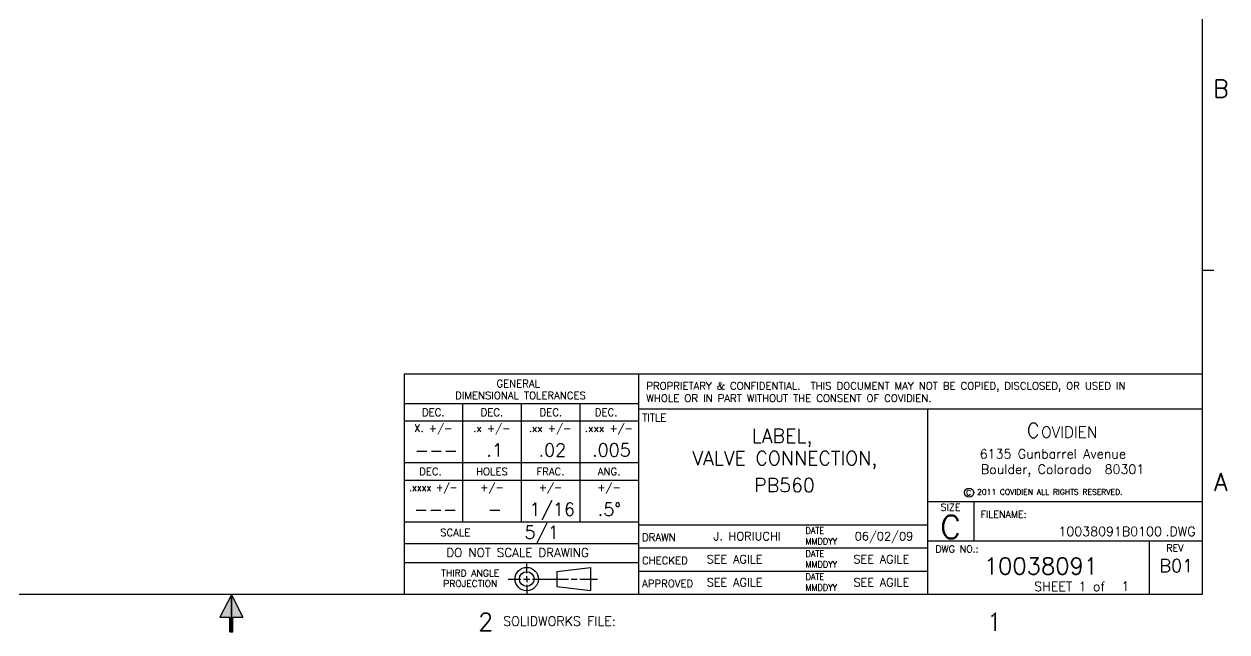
# Model space of a CAD drawing. Extents: x 0.1 to 21.9, y 0.3 to 16.7.
# Drawn here: x 8.76 to 21.76, y 0.34 to 6.91 of the extents above; entities that cross this region are included whole.
import ezdxf
from ezdxf.enums import TextEntityAlignment as Align

# ---------------------------------------------------------------- set-up
doc = ezdxf.new("R2010")
doc.units = 0
doc.header["$MEASUREMENT"] = 0
doc.layers.get('0').update_dxf_attribs({"linetype": 'CONTINUOUS'})
for name, color, linetype in [('BRDR', 5, 'CONTINUOUS'), ('DIM', 7, 'CONTINUOUS'), ('Notes', 7, 'CONTINUOUS'), ('OBJECT', 4, 'CONTINUOUS'), ('Solidworks', 7, 'CONTINUOUS')]:
    doc.layers.add(name, color=color, linetype=linetype)
doc.styles.add('ROMANS', font='ROMANS.SHX')
doc.styles.add('SIMPLEX', font='SIMPLEX')
doc.styles.get("Standard").update_dxf_attribs({"font": 'ROMANS.SHX'})

# ---------------------------------------------------------------- blocks, each defined once
blk = doc.blocks.new('AROW')
at = {"layer": 'BRDR'}
for p, q in [((-0.01, 0.25), (-0.01, 0.15)), ((-0.01, 0.25), (0.01, 0.25)), ((0.01, 0.25), (0.01, 0.15)), ((0, 0.19), (0, 0)), ((0, 0), (0, 0.19)), ((0, 0), (-0.0775, 0.15)), ((-0.0775, 0.15), (-0.01, 0.15)), ((0, 0), (0.0775, 0.15)), ((0.01, 0.15), (0.0775, 0.15))]:
    blk.add_line(p, q, dxfattribs=at)
for points in [[(-0.01, 0.25), (0.01, 0.25), (0.01, 0.15)], [(-0.01, 0.25), (-0.01, 0.15), (0.01, 0.15)], [(-0.0775, 0.15), (0, 0), (-0.01, 0.15)], [(0.0775, 0.15), (0, 0), (-0.01, 0.15)]]:
    blk.add_solid(points, dxfattribs=at)
blk = doc.blocks.new('Covidien-C1_')
at = {"layer": 'DIM', "color": 5}
for p, q in [((15.4, 3.13), (15.4, 0.75)), ((15.4, 1.5), (18.525, 1.5))]:
    blk.add_line(p, q, dxfattribs=at)
at = {"layer": 'DIM'}
for p, q in [((14.193, 0.976), (14.193, 1.079)), ((13.994, 0.913), (14.13, 0.913)), ((14.16, 0.913), (14.225, 0.913)), ((14.193, 0.913), (14.193, 0.946)), ((14.193, 0.913), (14.193, 0.881)), ((14.255, 0.913), (14.644, 0.913)), ((14.52, 0.993), (14.884, 1.039)), ((14.52, 0.993), (14.52, 0.834)), ((14.673, 0.913), (14.739, 0.913)), ((14.769, 0.913), (14.958, 0.913)), ((14.884, 1.039), (14.884, 0.788)), ((14.193, 0.851), (14.193, 0.748)), ((14.52, 0.834), (14.884, 0.788))]:
    blk.add_line(p, q, dxfattribs=at)
at = {"layer": 'DIM', "color": 7}
blk.add_circle((18.975, 1.847), 0.05, dxfattribs=at)
at = {"layer": 'DIM'}
for radius in [0.126, 0.0796]:
    blk.add_circle((14.193, 0.913), radius, dxfattribs=at)
at = {"layer": 'OBJECT', "color": 5}
for p, q in [((21.5, 0.75), (21.5, 16.25)), ((21.5, 4.25), (21.62, 4.25)), ((12.867, 3.13), (21.5, 3.13)), ((12.867, 3.13), (12.867, 0.75)), ((12.867, 2.812), (15.4, 2.812)), ((13.5, 2.812), (13.5, 1.532)), ((13.5, 2.812), (13.5, 1.532)), ((14.133, 2.812), (14.133, 1.532)), ((14.767, 2.812), (14.767, 1.532)), ((21.5, 2.75), (15.4, 2.75)), ((18.525, 2.75), (18.525, 0.75)), ((12.867, 2.622), (15.4, 2.622)), ((12.867, 2.172), (15.4, 2.172)), ((12.867, 1.982), (15.4, 1.982)), ((18.525, 1.75), (21.5, 1.75)), ((19.025, 1.75), (19.025, 1.325)), ((12.867, 1.532), (15.4, 1.532)), ((18.525, 1.325), (21.5, 1.325)), ((20.925, 0.75), (20.925, 1.323)), ((12.867, 1.296), (15.4, 1.296)), ((15.4, 1.25), (18.525, 1.25)), ((12.867, 1.093), (15.4, 1.093)), ((15.4, 1), (18.525, 1)), ((0.5, 0.75), (21.5, 0.75))]:
    blk.add_line(p, q, dxfattribs=at)
at = {"layer": 'OBJECT', "color": 5, "xscale": -1.608466899655079, "yscale": 1.608466899655079, "zscale": 1.608466899655079, "rotation": 180}
blk.add_blockref('AROW', (11, 0.744), dxfattribs=at)
at = {"color": 7, "style": 'ROMANS'}
for s, height, p in [('C', 0.156, (19.598, 2.441)), ('OVIDIEN', 0.12, (19.754, 2.441))]:
    blk.add_text(s, height=height, dxfattribs=at).set_placement(p)
at = {"layer": 'DIM', "color": 7, "style": 'SIMPLEX'}
for s, height, p in [('GENERAL', 0.08, (14.102, 2.985)), ('DIMENSIONAL TOLERANCES', 0.08, (14.126, 2.858)), ('DEC.', 0.08, (13.183, 2.675)), ('DEC.', 0.08, (13.817, 2.675)), ('DEC.', 0.08, (14.454, 2.675)), ('DEC.', 0.08, (15.052, 2.675)), ('X. +/-', 0.08, (13.183, 2.503)), ('.x +/-', 0.08, (13.817, 2.503)), ('.xx +/-', 0.08, (14.445, 2.503)), ('.xxx +/-', 0.08, (15.082, 2.503)), ('DEC.', 0.08, (13.152, 2.035)), ('HOLES', 0.08, (13.817, 2.035)), ('FRAC.', 0.08, (14.45, 2.035)), ('ANG.', 0.08, (15.083, 2.035)), ('+/-', 0.08, (13.817, 1.863)), ('+/-', 0.08, (14.45, 1.863)), ('+/-', 0.08, (15.083, 1.863)), ('SCALE', 0.08, (13.421, 1.376)), ('DO NOT SCALE DRAWING', 0.09439, (14.094, 1.152)), ('DWG NO.:', 0.075, (18.845, 1.199)), ('REV', 0.075, (21.201, 1.211)), ('THIRD ANGLE', 0.0728, (13.583, 0.941)), ('PROJECTION', 0.0728, (13.583, 0.828))]:
    blk.add_text(s, height=height, dxfattribs=at).set_placement(p, align=Align.CENTER)
at = {"layer": 'DIM', "color": 7}
for s, height, style, p in [('TITLE', 0.08, 'SIMPLEX', (15.442, 2.617)), ('C', 0.058, 'ROMANS', (18.944, 1.817)), ('2011 COVIDIEN ALL RIGHTS RESERVED.', 0.06, 'ROMANS', (19.062, 1.824)), ('FILENAME:', 0.075, 'SIMPLEX', (19.1, 1.575)), ('DRAWN', 0.08, 'SIMPLEX', (15.44, 1.324)), ('CHECKED', 0.08, 'SIMPLEX', (15.44, 1.074)), ('APPROVED', 0.08, 'SIMPLEX', (15.44, 0.824)), ('SHEET 1 of', 0.1, 'SIMPLEX', (19.679, 0.784))]:
    blk.add_text(s, height=height, dxfattribs=dict(at, style=style)).set_placement(p)
at = {"layer": 'DIM', "style": 'ROMANS'}
for s, p in [('6135 Gunbarrel Avenue', (19.09, 2.216)), ('Boulder, Colorado  80301', (19.103, 2.05))]:
    blk.add_text(s, height=0.1, dxfattribs=at).set_placement(p)
at = {"layer": 'DIM', "color": 7, "style": 'SIMPLEX', "width": 0.9}
blk.add_text('.xxxx +/-', height=0.08, dxfattribs=at).set_placement((13.182, 1.863), align=Align.CENTER)
at = {"layer": 'DIM', "color": 7, "style": 'SIMPLEX'}
blk.add_text('SIZE', height=0.075, dxfattribs=at).set_placement((18.775, 1.687), align=Align.MIDDLE_CENTER)
at = {"layer": 'DIM'}
blk.add_text('.DWG', height=0.1, dxfattribs=at).set_placement((21.098, 1.378))
at = {"layer": 'DIM', "color": 1, "insert": (15.486, 3.04), "char_height": 0.08, "width": 5.963, "attachment_point": 1, "style": 'ROMANS'}
blk.add_mtext('PROPRIETARY & CONFIDENTIAL.  THIS DOCUMENT MAY NOT BE COPIED, DISCLOSED, OR USED IN WHOLE OR IN PART WITHOUT THE CONSENT OF COVIDIEN.', dxfattribs=at)
at = {"layer": 'DIM'}
for tag, height, style, p in [('REV', 0.121, 'ROMANS', (15.686, 15.558)), ('TITLE_1', 0.15, 'SIMPLEX', (16.953, 2.386)), ('XTOL', 0.14, 'SIMPLEX', (13.216, 2.237)), ('DTOL_X', 0.14, 'SIMPLEX', (13.847, 2.237)), ('DTOL_XX', 0.14, 'SIMPLEX', (14.47, 2.237)), ('DTOL_XXX', 0.14, 'SIMPLEX', (15.109, 2.239)), ('TITLE_2', 0.15, 'SIMPLEX', (16.983, 2.145)), ('TITLE_3', 0.15, 'SIMPLEX', (16.98, 1.854)), ('DTOL_XXXX', 0.14, 'SIMPLEX', (13.209, 1.599)), ('HTOL', 0.14, 'SIMPLEX', (13.85, 1.597)), ('FTOL', 0.14, 'SIMPLEX', (14.469, 1.597)), ('ATOL', 0.14, 'SIMPLEX', (15.087, 1.597)), ('TITLE_4', 0.15, 'SIMPLEX', (16.982, 1.607)), ('D_SCALE', 0.14, 'SIMPLEX', (14.355, 1.349)), ('DWG-NO', 0.18, 'ROMANS', (19.752, 0.964))]:
    blk.add_attdef(tag, text='', height=height, dxfattribs=dict(at, style=style)).set_placement(p, align=Align.CENTER)
for tag, p, height, style in [('ECO#', (18.675, 15.559), 0.118, 'ROMANS'), ('INITIALS', (20.444, 15.558), 0.13, 'ROMANS'), ('DRAWN_BY', (16.151, 1.331), 0.09, 'SIMPLEX'), ('D_DATE', (17.739, 1.331), 0.09, 'SIMPLEX'), ('CHECKED', (16.138, 1.083), 0.09, 'ROMANS'), ('C_DATE', (17.724, 1.083), 0.09, 'ROMANS'), ('APPROVED', (16.138, 0.833), 0.09, 'ROMANS'), ('A_DATE', (17.724, 0.833), 0.09, 'ROMANS'), ('SHT_NO', (20.621, 0.785), 0.1, 'SIMPLEX')]:
    blk.add_attdef(tag, p, '', height=height, dxfattribs=dict(at, style=style))
at = {"layer": 'DIM', "style": 'ROMANS', "width": 1.322316}
blk.add_attdef('DATE', text='', height=0.116, dxfattribs=at).set_placement((19.627, 15.557), (20.152, 15.557), align=Align.FIT)
at = {"layer": 'DIM', "style": 'ROMANS'}
blk.add_attdef('ACAD_REF', text='', height=0.1, dxfattribs=at).set_placement((21.06, 1.378), align=Align.RIGHT)
at = {"layer": 'DIM', "color": 7, "style": 'ROMANS'}
blk.add_attdef('REV', text='', height=0.14, dxfattribs=at).set_placement((21.216, 0.987), align=Align.CENTER)
at = {"layer": 'Notes', "char_height": 0.07, "width": 0.48219, "attachment_point": 1, "style": 'ROMANS'}
for insert in [(17.208, 1.473), (17.208, 1.223), (17.208, 0.973)]:
    blk.add_mtext('{\\W0.9;DATE\\PMMDDYY}', dxfattribs=dict(at, insert=insert))
at = {"layer": 'OBJECT', "color": 5, "style": 'SIMPLEX'}
for s, p in [('B', (21.698, 6.118)), ('A', (21.698, 1.868)), ('2', (13.75, 0.355)), ('1', (19.25, 0.355))]:
    blk.add_text(s, height=0.19, dxfattribs=at).set_placement(p, align=Align.CENTER)
at = {"layer": 'OBJECT', "color": 7, "style": 'ROMANS'}
blk.add_text('C', height=0.25, dxfattribs=at).set_placement((18.775, 1.475), align=Align.MIDDLE_CENTER)
at = {"layer": 'Solidworks', "insert": (13.939, 0.508), "char_height": 0.1, "width": 1.36201, "attachment_point": 1, "style": 'ROMANS'}
blk.add_mtext('SOLIDWORKS FILE:', dxfattribs=at)
at = {"layer": 'Solidworks', "style": 'ROMANS'}
blk.add_attdef('SOLIDWORKS:', (15.35, 0.407), '', height=0.1, dxfattribs=at)

msp = doc.modelspace()

# ---------------------------------------------------------------- block references
ref = msp.add_blockref('Covidien-C1_', (0, 0))
ref.add_attrib('REV', 'B01', dxfattribs={"layer": 'DIM', "color": 7, "height": 0.14, "style": 'ROMANS'}).set_placement((21.216, 0.987), align=Align.CENTER)
ref.add_attrib('DRAWN_BY', ' J. HORIUCHI', (16.151, 1.331), dxfattribs={"layer": 'DIM', "height": 0.09, "style": 'SIMPLEX'})
ref.add_attrib('D_DATE', '06/02/09', (17.739, 1.331), dxfattribs={"layer": 'DIM', "height": 0.09, "style": 'SIMPLEX'})
ref.add_attrib('CHECKED', 'SEE AGILE', (16.138, 1.083), dxfattribs={"layer": 'DIM', "height": 0.09, "style": 'ROMANS'})
ref.add_attrib('C_DATE', 'SEE AGILE', (17.724, 1.083), dxfattribs={"layer": 'DIM', "height": 0.09, "style": 'ROMANS'})
ref.add_attrib('APPROVED', 'SEE AGILE', (16.138, 0.833), dxfattribs={"layer": 'DIM', "height": 0.09, "style": 'ROMANS'})
ref.add_attrib('A_DATE', 'SEE AGILE', (17.724, 0.833), dxfattribs={"layer": 'DIM', "height": 0.09, "style": 'ROMANS'})
ref.add_attrib('DWG-NO', '10038091', dxfattribs={"layer": 'DIM', "height": 0.18, "style": 'ROMANS'}).set_placement((19.752, 0.964), align=Align.CENTER)
ref.add_attrib('ACAD_REF', '10038091B0100', dxfattribs={"layer": 'DIM', "height": 0.1, "style": 'ROMANS'}).set_placement((21.06, 1.378), align=Align.RIGHT)
ref.add_attrib('TITLE_1', 'LABEL,', dxfattribs={"layer": 'DIM', "height": 0.15, "style": 'SIMPLEX'}).set_placement((16.953, 2.386), align=Align.CENTER)
ref.add_attrib('TITLE_2', 'VALVE CONNECTION,', dxfattribs={"layer": 'DIM', "height": 0.15, "style": 'SIMPLEX'}).set_placement((16.983, 2.145), align=Align.CENTER)
ref.add_attrib('TITLE_3', 'PB560', dxfattribs={"layer": 'DIM', "height": 0.15, "style": 'SIMPLEX'}).set_placement((16.98, 1.854), align=Align.CENTER)
ref.add_attrib('SHT_NO', '1', (20.621, 0.785), dxfattribs={"layer": 'DIM', "height": 0.1, "style": 'SIMPLEX'})
ref.add_attrib('DTOL_X', '.1', dxfattribs={"layer": 'DIM', "height": 0.14, "style": 'SIMPLEX'}).set_placement((13.847, 2.237), align=Align.CENTER)
ref.add_attrib('DTOL_XX', '.02', dxfattribs={"layer": 'DIM', "height": 0.14, "style": 'SIMPLEX'}).set_placement((14.47, 2.237), align=Align.CENTER)
ref.add_attrib('DTOL_XXX', '.005', dxfattribs={"layer": 'DIM', "height": 0.14, "style": 'SIMPLEX'}).set_placement((15.109, 2.239), align=Align.CENTER)
ref.add_attrib('HTOL', '-', dxfattribs={"layer": 'DIM', "height": 0.14, "style": 'SIMPLEX'}).set_placement((13.85, 1.597), align=Align.CENTER)
ref.add_attrib('FTOL', '1/16', dxfattribs={"layer": 'DIM', "height": 0.14, "style": 'SIMPLEX'}).set_placement((14.469, 1.597), align=Align.CENTER)
ref.add_attrib('ATOL', '.5%%d', dxfattribs={"layer": 'DIM', "height": 0.14, "style": 'SIMPLEX'}).set_placement((15.087, 1.597), align=Align.CENTER)
ref.add_attrib('DTOL_XXXX', '---', dxfattribs={"layer": 'DIM', "height": 0.14, "style": 'SIMPLEX'}).set_placement((13.209, 1.599), align=Align.CENTER)
ref.add_attrib('XTOL', '---', dxfattribs={"layer": 'DIM', "height": 0.14, "style": 'SIMPLEX'}).set_placement((13.216, 2.237), align=Align.CENTER)
ref.add_attrib('D_SCALE', '5/1', dxfattribs={"layer": 'DIM', "height": 0.14, "style": 'SIMPLEX'}).set_placement((14.355, 1.349), align=Align.CENTER)

doc.saveas('drawing.dxf')
